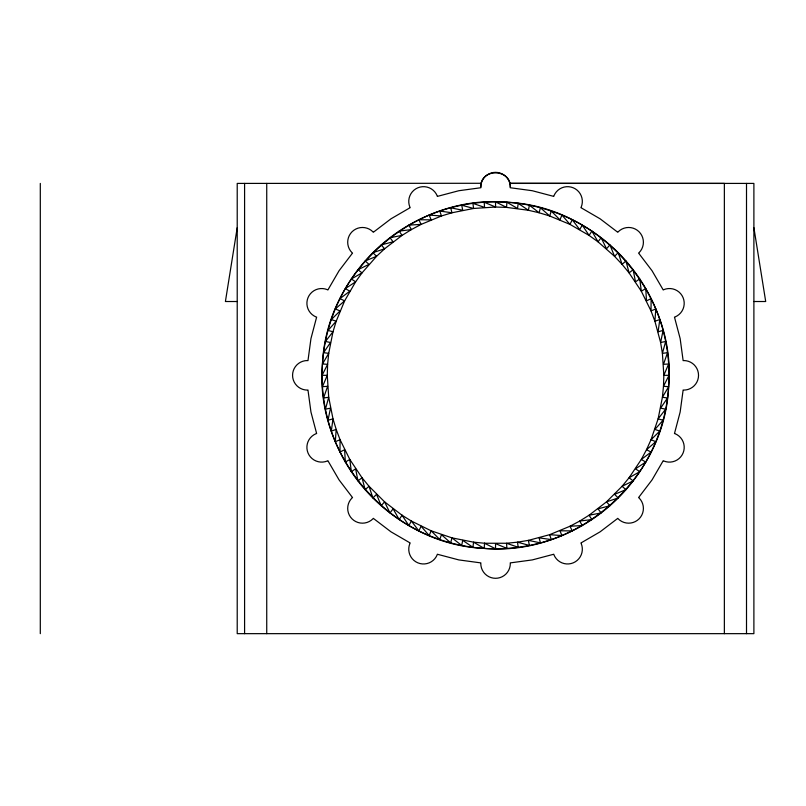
<?xml version="1.0" encoding="UTF-8"?>
<svg xmlns="http://www.w3.org/2000/svg" width="806" height="806" viewBox="0 0 806 806"><rect width="100%" height="100%" fill="white"/><g stroke="black" fill="none" stroke-linecap="round" stroke-linejoin="round"><path stroke-width="1.21" d="M484.547 543.254L506.561 543.254L517.512 542.166L528.383 540.373L549.642 534.68L569.983 526.258L579.695 521.069L589.045 515.246L606.515 501.846L622.081 486.28L629.063 477.767L641.294 459.47L646.483 449.758L651.026 439.723L658.109 418.878L662.401 397.287L663.479 386.326L663.842 375.324L662.401 353.36L660.608 342.49L654.905 321.231L651.026 310.925L641.294 291.178L629.063 272.871L622.081 264.358L614.555 256.328L598.002 241.81L589.045 235.392L569.983 224.39L549.652 215.968L539.113 212.764L528.383 210.265L506.561 207.394L495.549 207.031L473.585 208.472L451.995 212.764L441.456 215.968L421.125 224.39L411.413 229.579L402.053 235.392L384.593 248.792L376.553 256.318L362.035 272.871L355.627 281.828L344.615 300.89L336.193 321.221L332.999 331.76L328.707 353.35L327.619 364.312L327.266 375.324L328.707 397.287L332.999 418.878L336.193 429.417L340.072 439.723L349.814 459.46L362.035 477.767L369.027 486.28L384.593 501.846L402.053 515.246L408.823 525.532L411.403 521.059L418.838 530.892L421.115 526.258L429.175 535.577L431.15 530.801L439.794 539.567L441.456 534.68L450.655 542.861L451.995 537.874L461.707 545.44L462.715 540.373L472.91 547.294L473.585 542.166L484.547 543.254L484.205 548.402C391.565 544.614 314.128 456.317 322.471 363.98C326.259 271.33 414.556 193.893 506.893 202.235C599.543 206.024 676.98 294.321 668.637 386.668C664.849 479.308 576.552 556.745 484.205 548.402L473.585 542.166L451.995 537.874L431.15 530.801L411.403 521.059L402.053 515.246M480.789 187.103C480.044 167.719 511.931 168.424 510.228 187.738L532.272 190.72L553.772 196.402L553.944 195.777A14.76 14.76 0 0 1 573.227 187.788A14.76 14.76 0 0 1 581.217 207.082L580.894 207.636L600.117 218.819L617.809 232.299L618.202 231.796A14.76 14.76 0 0 1 639.077 231.796A14.76 14.76 0 0 1 639.077 252.671L638.574 253.064L652.054 270.756L663.237 289.979L663.791 289.656A14.76 14.76 0 0 1 683.085 297.646A14.76 14.76 0 0 1 675.096 316.929L674.471 317.101L680.153 338.601L683.135 360.645L683.77 360.554A14.76 14.76 0 0 1 698.53 375.324A14.76 14.76 0 0 1 683.77 390.084L683.135 390.003L680.153 412.037L674.471 433.547L675.096 433.709A14.76 14.76 0 0 1 683.085 453.002A14.76 14.76 0 0 1 663.791 460.992L663.237 460.669L652.054 479.892L638.574 497.584L639.077 497.977A14.76 14.76 0 0 1 639.077 518.852A14.76 14.76 0 0 1 618.202 518.852L617.809 518.339L600.117 531.819L580.894 543.002L581.217 543.566A14.76 14.76 0 0 1 573.227 562.85A14.76 14.76 0 0 1 553.944 554.86L553.772 554.236L532.272 559.918L510.228 562.9L510.319 563.535A14.76 14.76 0 0 1 495.549 578.305A14.76 14.76 0 0 1 480.789 563.535L480.87 562.9L458.836 559.918L437.326 554.236L437.164 554.86A14.76 14.76 0 0 1 417.871 562.85A14.76 14.76 0 0 1 409.881 543.566L410.204 543.002L390.981 531.819L373.289 518.339L372.896 518.852A14.76 14.76 0 0 1 352.021 518.852A14.76 14.76 0 0 1 352.021 497.977L352.534 497.584L339.054 479.892L327.871 460.669L327.307 460.992A14.76 14.76 0 0 1 308.023 453.002A14.76 14.76 0 0 1 316.012 433.709L316.637 433.547L310.955 412.037L307.973 390.003L307.338 390.084A14.76 14.76 0 0 1 292.568 375.324A14.76 14.76 0 0 1 307.338 360.554L307.973 360.645L310.955 338.601L316.637 317.101L316.012 316.929A14.76 14.76 0 0 1 308.023 297.646A14.76 14.76 0 0 1 327.307 289.656L327.871 289.979L339.054 270.756L352.534 253.064L352.021 252.671A14.76 14.76 0 0 1 352.021 231.796A14.76 14.76 0 0 1 372.896 231.796L373.289 232.299L390.981 218.819L410.204 207.636L409.881 207.082A14.76 14.76 0 0 1 417.871 187.788A14.76 14.76 0 0 1 437.164 195.777L437.326 196.402L458.836 190.72L480.87 187.738L480.789 187.103A14.76 14.76 0 0 1 495.549 172.343A14.76 14.76 0 0 1 510.319 187.103M237.216 227.695L225.408 301.515L237.216 301.515M402.053 515.246L399.182 519.548L393.106 508.828L389.963 512.928L384.593 501.846L381.188 505.735L376.553 494.32L372.896 497.967L369.027 486.28L365.138 489.685L362.035 477.767L357.945 480.91L355.627 468.82L351.325 471.691L349.814 459.46L345.331 462.05L344.615 449.748L339.981 452.035L340.072 439.723L335.296 441.698L336.193 429.417L331.306 431.079L332.999 418.878L328.002 420.218L330.5 408.148L325.433 409.156L328.707 397.287L323.579 397.963L327.619 386.326L322.471 386.668L327.266 375.324L322.098 375.324L327.619 364.312L322.471 363.98L328.707 353.35L323.579 352.675L330.5 342.49L325.433 341.482L332.999 331.76L328.012 330.43L336.193 321.221L331.306 319.569L340.072 310.915L335.296 308.94L344.615 300.89L339.981 298.603L349.814 291.178L345.341 288.588L355.627 281.828L351.325 278.957L362.045 272.871L357.945 269.728L369.027 264.358L365.138 260.953L376.553 256.318L372.906 252.671L384.593 248.792L381.188 244.913L393.106 241.81L389.963 237.71L402.053 235.392L399.182 231.1L411.413 229.579L408.823 225.106L421.125 224.39L418.838 219.756L431.15 219.847L429.175 215.071L441.456 215.968L439.794 211.071L451.995 212.764L450.655 207.777L462.725 210.265L461.717 205.198L473.585 208.472L472.91 203.354L484.547 207.394L484.205 202.235L495.549 207.031L495.549 201.863L506.561 207.394L506.893 202.235L517.523 208.472L518.198 203.354L528.383 210.265L529.391 205.198L539.113 212.764L540.443 207.777L549.652 215.968L551.304 211.071L559.958 219.847L561.933 215.071L569.983 224.39L572.27 219.756L579.695 229.579L582.285 225.106L589.045 235.392L591.916 231.1L598.002 241.81L601.145 237.71L606.515 248.792L609.92 244.913L614.555 256.328L618.202 252.671L622.081 264.358L625.96 260.953L629.063 272.871L633.163 269.728L635.481 281.828L639.773 278.957L641.294 291.178L645.767 288.598L646.483 300.89L651.117 298.603L651.026 310.925L655.802 308.94L654.905 321.231L659.802 319.569L658.109 331.77L663.096 330.43L660.608 342.49L665.675 341.482L662.401 353.36L667.519 352.685L663.479 364.312L668.637 363.98L663.842 375.324L669.01 375.324L663.479 386.326L668.637 386.668L662.401 397.287L667.519 397.963L660.608 408.158L665.675 409.166L658.109 418.878L663.096 420.218L654.905 429.417L659.802 431.079L651.026 439.723L655.802 441.698L646.483 449.758L651.117 452.035L641.294 459.47L645.767 462.05L635.481 468.82L639.773 471.691L629.063 477.767L633.163 480.92L622.081 486.28L625.96 489.685L614.545 494.32L618.202 497.977L606.515 501.846L609.92 505.735L598.002 508.838L601.145 512.938L589.045 515.246L591.916 519.548L579.695 521.069L582.275 525.542L569.983 526.258L572.27 530.892L559.948 530.801L561.933 535.577L549.642 534.68L551.304 539.577L539.103 537.874L540.443 542.871L528.383 540.373L529.391 545.44L517.512 542.166L518.187 547.294L506.561 543.254L506.893 548.402L495.549 543.607L495.549 548.775L484.547 543.254M481.293 183.284L237.216 183.415L237.216 633.657L753.892 633.657L753.892 183.415L510.007 183.415M753.892 301.515L765.7 301.515L753.892 227.695M509.815 183.284L724.362 183.415L724.362 633.657M746.507 183.415L746.507 633.657M266.736 183.415L266.736 633.657M244.591 183.415L244.591 633.657M40.3 183.415L40.3 633.657M399.182 519.548A173.451 173.451 0 0 0 668.637 386.668A173.451 173.451 0 0 0 418.838 219.756A173.451 173.451 0 0 0 399.182 519.548"/></g></svg>
